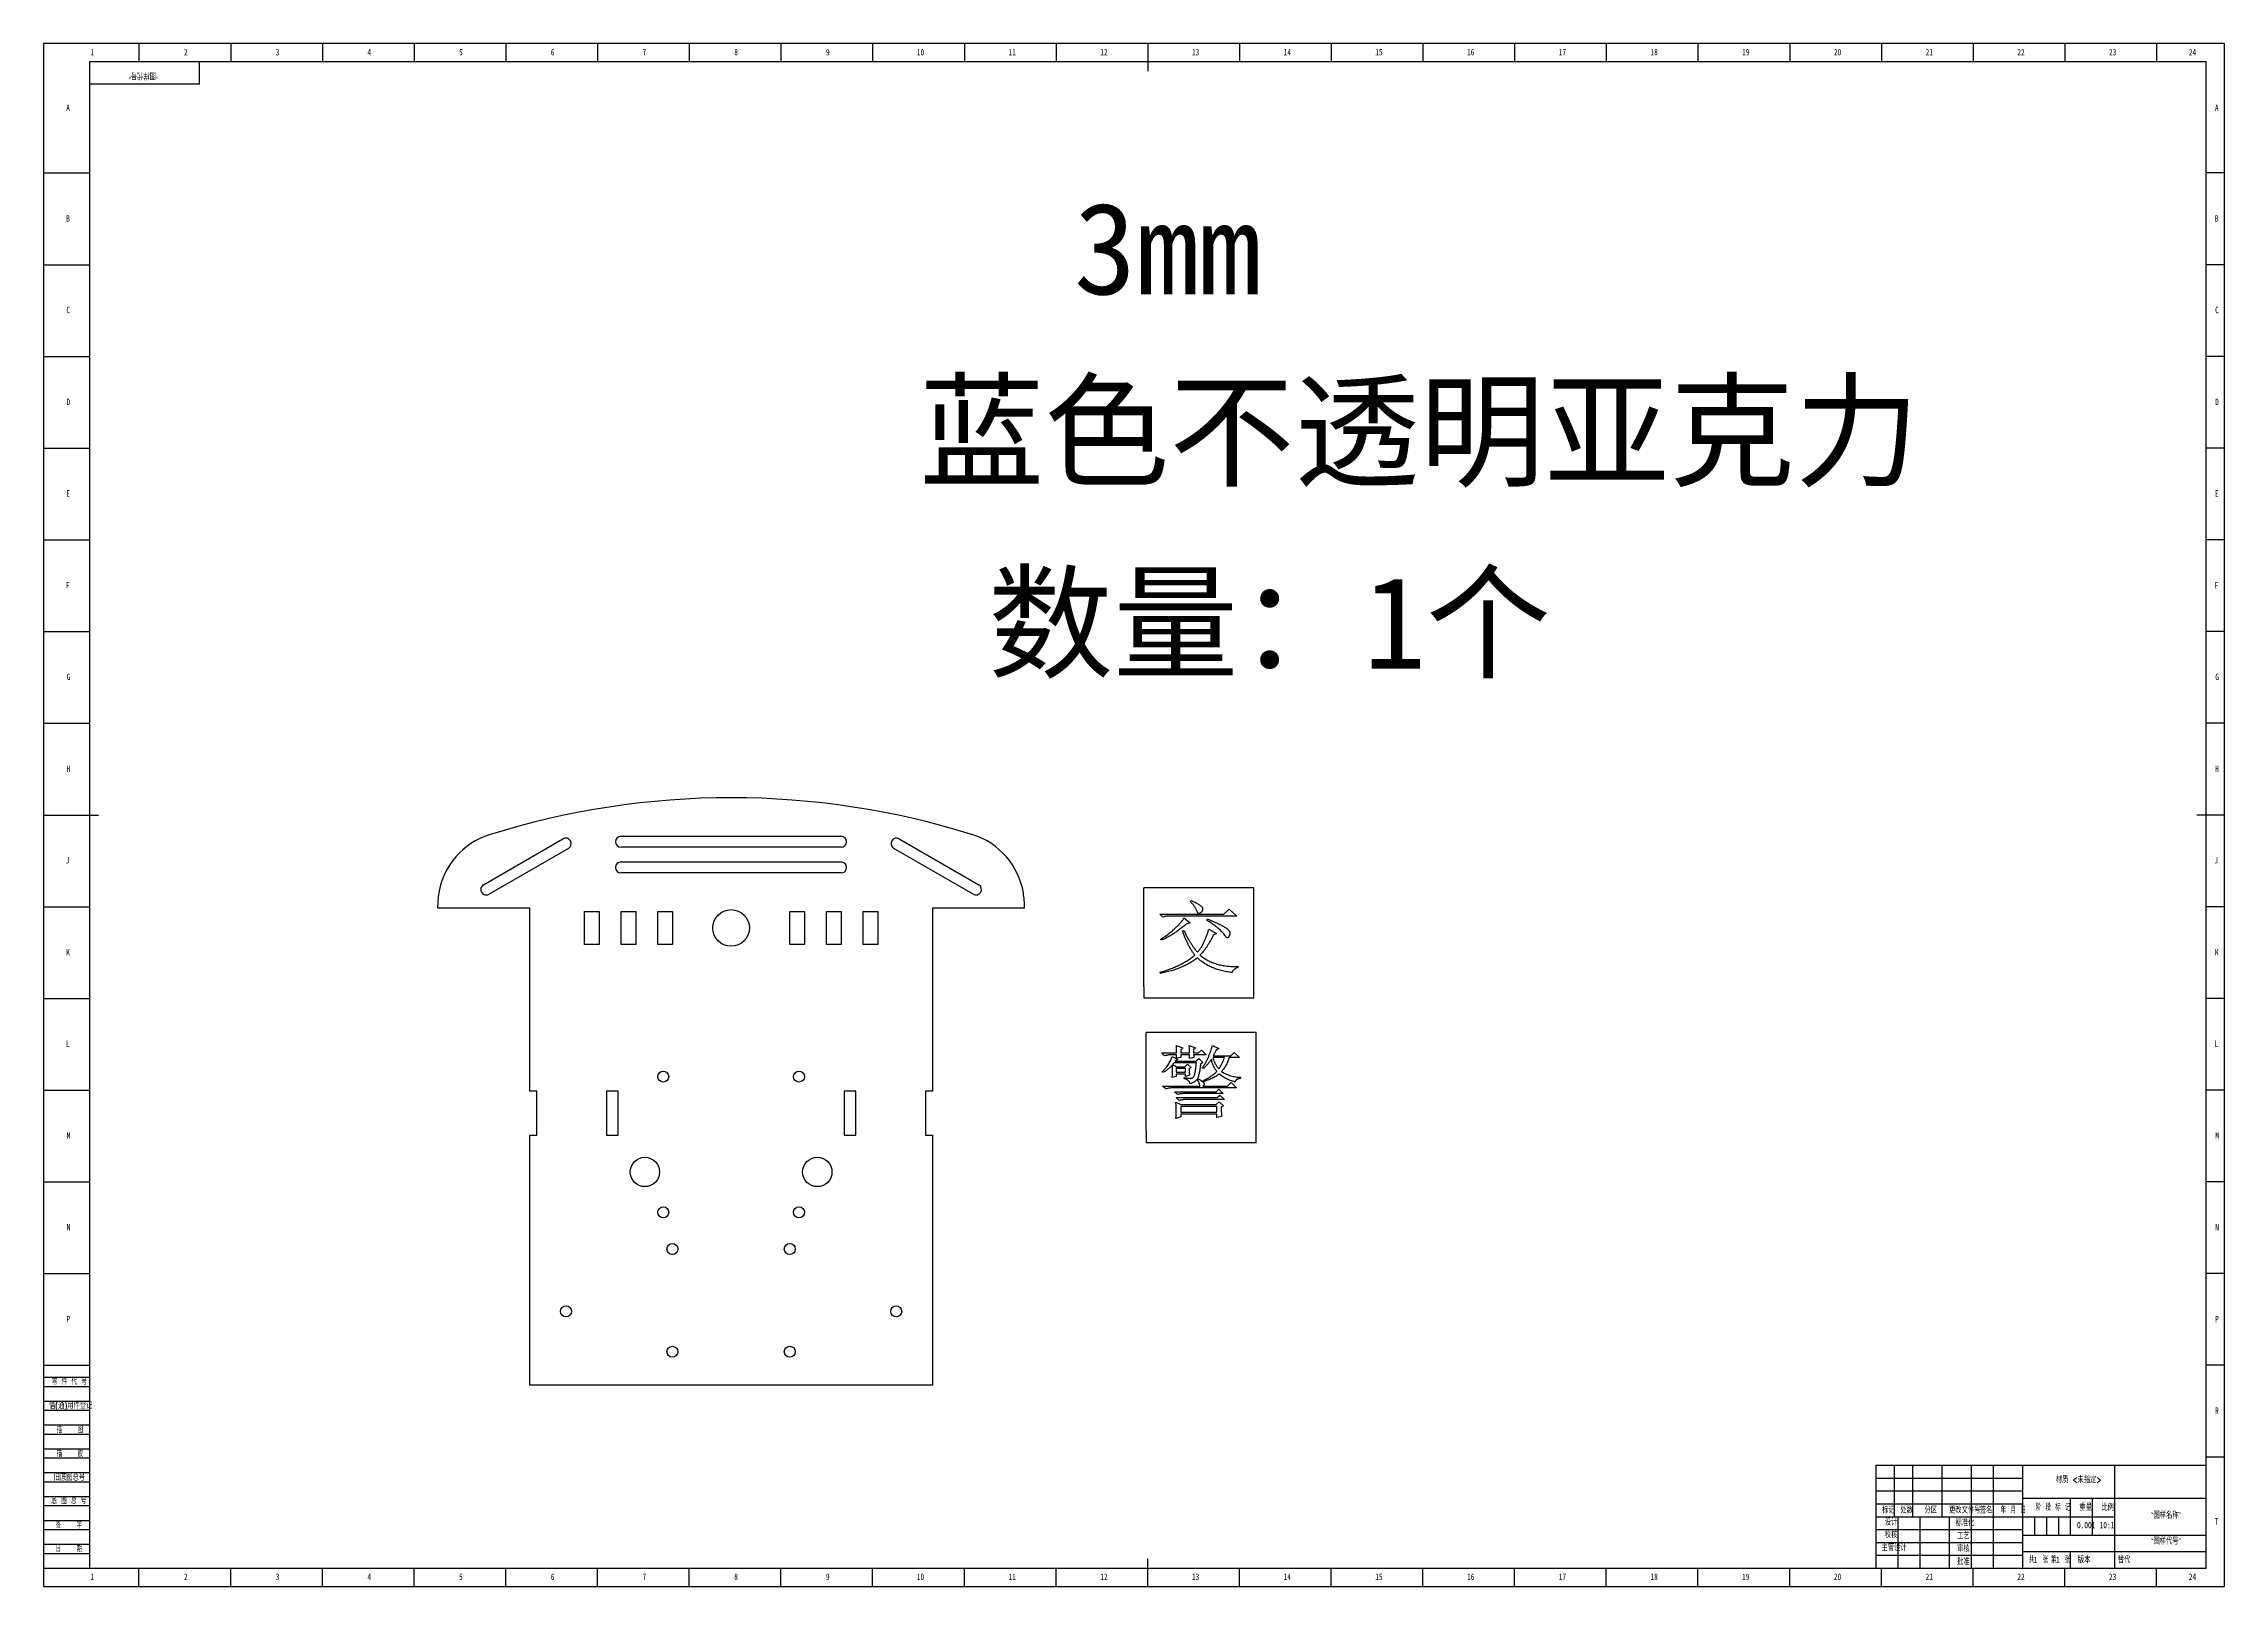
# Model space of a CAD drawing. Header units: millimetres. Extents: x -18 to 2797, y 106 to 1070.
# Drawn here: x -18 to 1171, y 229 to 1070 of the extents above; entities that cross this region are included whole.
import ezdxf

# ---------------------------------------------------------------- set-up
doc = ezdxf.new("R2010")
doc.units = ezdxf.units.MM
for name, color, linetype in [('10', 7, 'Continuous'), ('5', 7, 'Continuous'), ('9', 7, 'Continuous'), ('SLD-0', 7, 'Continuous')]:
    doc.layers.add(name, color=color, linetype=linetype)
doc.styles.add('SLDTEXTSTYLE0', font='TXT', dxfattribs={"width": 0.7, "bigfont": 'bigfont'})
doc.styles.add('SLDTEXTSTYLE1', font='TXT', dxfattribs={"width": 0.6, "bigfont": 'bigfont'})
doc.styles.add('SLDTEXTSTYLE2', font='TXT', dxfattribs={"width": 0.614286, "bigfont": 'bigfont'})
doc.styles.add('SLDTEXTSTYLE3', font='TXT', dxfattribs={"width": 0.62, "bigfont": 'bigfont'})
doc.styles.add('SLDTEXTSTYLE4', font='TXT', dxfattribs={"width": 0.566667, "bigfont": 'bigfont'})
doc.styles.add('SLDTEXTSTYLE5', font='TXT', dxfattribs={"width": 0.7})

msp = doc.modelspace()

# ---------------------------------------------------------------- linework, layer by layer
at = {"color": 7, "linetype": 'Continuous', "lineweight": 25}
for p, q in [((221.761, 611.329), (265.062, 636.329)), ((268.062, 631.133), (224.761, 606.133)), ((296.755, 637.731), (416.755, 637.731)), ((416.755, 631.731), (296.755, 631.731)), ((488.75, 606.133), (445.449, 631.133)), ((448.449, 636.329), (491.75, 611.329)), ((296.755, 623.731), (416.755, 623.731)), ((416.755, 617.731), (296.755, 617.731)), ((641.781, 609.593), (581.781, 609.593)), ((581.781, 555.593), (581.781, 609.593)), ((641.781, 555.593), (641.781, 609.593)), ((196.755, 598.731), (246.755, 598.731)), ((246.755, 598.731), (246.755, 498.731)), ((276.755, 596.731), (284.755, 596.731)), ((276.755, 578.731), (276.755, 596.731)), ((284.755, 596.731), (284.755, 578.731)), ((296.755, 596.731), (304.755, 596.731)), ((296.755, 578.731), (296.755, 596.731)), ((304.755, 596.731), (304.755, 578.731)), ((316.755, 596.731), (324.755, 596.731)), ((316.755, 578.731), (316.755, 596.731)), ((324.755, 596.731), (324.755, 578.731)), ((388.755, 596.731), (396.755, 596.731)), ((388.755, 578.731), (388.755, 596.731)), ((396.755, 596.731), (396.755, 578.731)), ((408.755, 596.731), (416.755, 596.731)), ((408.755, 578.731), (408.755, 596.731)), ((416.755, 596.731), (416.755, 578.731)), ((428.755, 596.731), (436.755, 596.731)), ((428.755, 578.731), (428.755, 596.731)), ((436.755, 596.731), (436.755, 578.731)), ((466.755, 598.731), (516.755, 598.731)), ((466.755, 498.731), (466.755, 598.731)), ((590.434, 595.237), (625.395, 595.237)), ((592.105, 593.705), (590.434, 595.237)), ((607.171, 602.215), (607.725, 602.726)), ((625.395, 595.237), (628.37, 597.96)), ((628.37, 597.96), (632.461, 594.216)), ((632.461, 594.216), (596.385, 594.216)), ((602.891, 586.217), (603.634, 586.387)), ((603.634, 593.195), (606.982, 590.472)), ((606.982, 590.472), (605.122, 589.961)), ((616.097, 592.003), (616.469, 592.684)), ((617.213, 587.068), (621.486, 584.685)), ((621.486, 584.685), (619.627, 583.834)), ((284.755, 578.731), (276.755, 578.731)), ((304.755, 578.731), (296.755, 578.731)), ((324.755, 578.731), (316.755, 578.731)), ((396.755, 578.731), (388.755, 578.731)), ((416.755, 578.731), (408.755, 578.731)), ((436.755, 578.731), (428.755, 578.731)), ((591.178, 581.111), (590.989, 581.621)), ((590.806, 562.899), (590.617, 563.58)), ((633.205, 566.814), (633.205, 566.303)), ((581.781, 555.593), (581.781, 549.593)), ((581.781, 549.593), (641.781, 549.593)), ((641.781, 549.593), (641.781, 555.593)), ((643.004, 530.718), (583.004, 530.718)), ((583.004, 476.718), (583.004, 530.718)), ((599.468, 523.681), (602.998, 522.32)), ((606.534, 523.681), (609.882, 522.32)), ((619.18, 523.681), (622.71, 521.979)), ((643.004, 476.718), (643.004, 530.718)), ((593.145, 518.065), (591.468, 519.596)), ((591.468, 519.596), (599.651, 519.596)), ((599.651, 518.575), (596.303, 518.575)), ((597.236, 517.724), (600.395, 516.022)), ((597.419, 513.299), (599.651, 512.108)), ((610.436, 514.15), (598.352, 514.15)), ((598.907, 515.171), (610.253, 515.171)), ((599.651, 516.703), (599.651, 518.575)), ((601.882, 517.214), (599.651, 516.703)), ((599.651, 512.108), (604.114, 512.108)), ((602.998, 522.32), (601.882, 521.298)), ((601.882, 521.298), (601.882, 519.596)), ((601.882, 519.596), (606.717, 519.596)), ((601.882, 518.575), (601.882, 517.214)), ((606.717, 518.575), (601.882, 518.575)), ((604.114, 512.108), (605.601, 513.469)), ((605.601, 513.469), (607.65, 511.597)), ((607.65, 511.597), (606.534, 510.916)), ((606.717, 516.533), (606.717, 518.575)), ((609.138, 517.214), (606.717, 516.533)), ((609.882, 522.32), (608.949, 521.469)), ((608.949, 521.469), (608.949, 519.596)), ((608.949, 519.596), (611.552, 519.596)), ((615.832, 518.575), (608.949, 518.575)), ((610.253, 515.171), (611.741, 516.533)), ((611.552, 519.596), (613.229, 521.128)), ((611.741, 516.533), (613.973, 514.49)), ((613.973, 514.49), (612.668, 513.469)), ((613.229, 521.128), (615.832, 518.575)), ((614.155, 511.086), (613.784, 511.597)), ((625.685, 517.043), (619.362, 517.043)), ((619.551, 518.065), (629.221, 518.065)), ((622.71, 521.979), (621.222, 521.128)), ((633.867, 517.043), (628.288, 517.043)), ((629.221, 518.065), (631.081, 519.767)), ((631.081, 519.767), (633.867, 517.043)), ((592.03, 508.874), (591.84, 509.384)), ((592.03, 501.555), (612.296, 501.555)), ((593.7, 500.023), (592.03, 501.555)), ((599.468, 506.831), (597.236, 506.151)), ((632.379, 500.534), (597.236, 500.534)), ((599.468, 511.086), (599.468, 509.044)), ((604.486, 511.086), (599.468, 511.086)), ((599.468, 509.044), (604.486, 509.044)), ((604.486, 508.023), (599.468, 508.023)), ((599.468, 508.023), (599.468, 506.831)), ((603.742, 505.64), (603.742, 506.151)), ((604.486, 509.044), (604.486, 511.086)), ((604.486, 506.831), (604.486, 508.023)), ((606.717, 507.512), (604.486, 506.831)), ((610.997, 504.959), (611.369, 505.47)), ((614.155, 503.938), (613.973, 504.449)), ((613.973, 501.555), (627.362, 501.555)), ((621.222, 498.492), (622.71, 499.853)), ((622.71, 499.853), (625.13, 497.47)), ((627.362, 501.555), (629.404, 503.427)), ((629.404, 503.427), (632.379, 500.534)), ((634.428, 506.321), (634.428, 505.81)), ((250.755, 498.731), (246.755, 498.731)), ((250.755, 474.731), (250.755, 498.731)), ((295.155, 498.731), (288.755, 498.731)), ((288.755, 498.731), (288.755, 474.731)), ((295.155, 474.731), (295.155, 498.731)), ((418.355, 498.731), (418.355, 474.731)), ((424.755, 498.731), (418.355, 498.731)), ((424.755, 474.731), (424.755, 498.731)), ((466.755, 498.731), (462.755, 498.731)), ((462.755, 498.731), (462.755, 474.731)), ((598.535, 498.492), (621.222, 498.492)), ((600.212, 496.96), (598.535, 498.492)), ((599.279, 492.705), (601.882, 491.513)), ((599.468, 495.258), (621.783, 495.258)), ((601.138, 493.726), (599.468, 495.258)), ((601.882, 491.513), (621.222, 491.513)), ((601.882, 490.492), (601.882, 487.258)), ((621.594, 490.492), (601.882, 490.492)), ((625.13, 497.47), (603.742, 497.47)), ((625.685, 494.237), (604.675, 494.237)), ((621.222, 491.513), (622.899, 493.045)), ((621.594, 487.258), (621.594, 490.492)), ((621.783, 495.258), (623.271, 496.619)), ((622.899, 493.045), (625.313, 490.833)), ((623.271, 496.619), (625.685, 494.237)), ((625.313, 490.833), (624.014, 489.982)), ((583.004, 476.718), (583.004, 470.718)), ((601.882, 484.705), (599.279, 483.854)), ((601.882, 487.258), (621.594, 487.258)), ((621.594, 486.237), (601.882, 486.237)), ((601.882, 486.237), (601.882, 484.705)), ((621.594, 484.365), (621.594, 486.237)), ((624.197, 485.046), (621.594, 484.365)), ((643.004, 470.718), (643.004, 476.718)), ((246.755, 474.731), (250.755, 474.731)), ((246.755, 474.731), (246.755, 338.731)), ((288.755, 474.731), (295.155, 474.731)), ((418.355, 474.731), (424.755, 474.731)), ((462.755, 474.731), (466.755, 474.731)), ((466.755, 338.731), (466.755, 474.731)), ((583.004, 470.718), (643.004, 470.718)), ((246.755, 338.731), (466.755, 338.731))]:
    msp.add_line(p, q, dxfattribs=at)
for centre, radius in [((356.755, 587.731), 10), ((319.755, 506.731), 3), ((393.755, 506.731), 3), ((309.755, 454.731), 8), ((403.755, 454.731), 8), ((319.755, 432.731), 3), ((393.755, 432.731), 3), ((324.755, 412.731), 3), ((388.755, 412.731), 3), ((266.755, 378.731), 3), ((446.755, 378.731), 3), ((324.755, 356.731), 3), ((388.755, 356.731), 3)]:
    msp.add_circle(centre, radius, dxfattribs=at)
for centre, radius, start, end in [((356.755, 218.731), 440, 72.562157, 107.437843), ((236.887, 600.348), 40, 107.437843, 170.694159), ((266.562, 633.731), 3, 300, 120), ((296.755, 634.731), 3, 90, 270), ((416.755, 634.731), 3, 270, 90), ((446.949, 633.731), 3, 60, 240), ((476.624, 600.348), 40, 9.305841, 72.562157), ((296.755, 620.731), 3, 90, 270), ((416.755, 620.731), 3, 270, 90), ((246.755, 598.731), 50, 170.694159, 180), ((223.261, 608.731), 3, 120, 300), ((490.25, 608.731), 3, 240, 60), ((466.755, 598.731), 50, 0, 9.305841)]:
    msp.add_arc(centre, radius, start, end, dxfattribs=at)
for points, knots in [([(610.701, 597.109), (610.617, 597.297), (610.442, 597.687), (610.133, 598.274), (609.761, 598.875), (609.356, 599.512), (608.879, 600.154), (608.361, 600.827), (607.788, 601.518), (607.38, 601.979), (607.171, 602.215)], [0, 0, 0, 0, 0.0990836, 0.20537596, 0.31878854, 0.43938847, 0.56822342, 0.70373427, 0.84808988, 1, 1, 1, 1]), ([(607.725, 602.726), (608.191, 602.508), (609.07, 602.097), (610.285, 601.477), (611.321, 600.892), (612.17, 600.342), (612.848, 599.836), (613.33, 599.356), (613.671, 598.923), (613.812, 598.375), (613.774, 597.788), (613.663, 597.165), (613.417, 596.64), (613.048, 596.259), (612.679, 595.984), (612.386, 595.769), (612.175, 595.627), (612.05, 595.591), (612.006, 595.578)], [0, 0, 0, 0, 0.13737048, 0.25915248, 0.36451488, 0.45499036, 0.52944415, 0.58978784, 0.63697886, 0.67430512, 0.73775777, 0.79281324, 0.8427814, 0.89006584, 0.93285699, 0.96542535, 0.987572, 1, 1, 1, 1]), ([(612.006, 595.578), (611.881, 595.599), (611.606, 595.645), (611.261, 595.986), (610.949, 596.477), (610.79, 596.882), (610.701, 597.109)], [0, 0, 0, 0, 0.17520969, 0.38607908, 0.6565082, 1, 1, 1, 1]), ([(590.989, 581.621), (591.746, 582.108), (593.237, 583.066), (595.359, 584.607), (597.337, 586.216), (598.864, 587.613), (599.998, 588.72), (600.76, 589.501), (601.442, 590.232), (602.044, 590.912), (602.561, 591.548), (603, 592.135), (603.357, 592.674), (603.546, 593.03), (603.634, 593.195)], [0, 0, 0, 0, 0.15621396, 0.30768937, 0.45496098, 0.59853218, 0.66689058, 0.73009055, 0.78790588, 0.8403749, 0.8878316, 0.9300739, 0.96750983, 1, 1, 1, 1]), ([(605.122, 589.961), (604.457, 589.415), (603.164, 588.353), (601.23, 586.876), (599.377, 585.537), (597.592, 584.361), (595.891, 583.318), (594.259, 582.437), (592.706, 581.691), (591.675, 581.299), (591.178, 581.111)], [0, 0, 0, 0, 0.15557046, 0.30244921, 0.43992952, 0.56879439, 0.68880861, 0.80065915, 0.9039852, 1, 1, 1, 1]), ([(596.385, 594.216), (596.017, 594.21), (595.286, 594.198), (594.202, 594.102), (593.141, 593.939), (592.449, 593.783), (592.105, 593.705)], [0, 0, 0, 0, 0.25542306, 0.50731749, 0.75534154, 1, 1, 1, 1]), ([(609.585, 572.941), (609.261, 573.379), (608.601, 574.27), (607.684, 575.697), (606.796, 577.216), (605.94, 578.829), (605.118, 580.536), (604.339, 582.342), (603.589, 584.243), (603.126, 585.551), (602.891, 586.217)], [0, 0, 0, 0, 0.10945304, 0.2226979, 0.34058649, 0.46297838, 0.58950107, 0.7211147, 0.85816451, 1, 1, 1, 1]), ([(603.634, 586.387), (603.915, 585.791), (604.466, 584.618), (605.337, 582.914), (606.23, 581.294), (607.151, 579.762), (608.09, 578.314), (609.056, 576.951), (610.041, 575.669), (610.733, 574.867), (611.073, 574.473)], [0, 0, 0, 0, 0.14022556, 0.27583228, 0.40714472, 0.53392537, 0.65610847, 0.77448622, 0.889255, 1, 1, 1, 1]), ([(611.073, 574.473), (611.396, 574.87), (612.052, 575.676), (612.945, 576.994), (613.795, 578.409), (614.59, 579.933), (615.326, 581.564), (616.012, 583.3), (616.651, 585.142), (617.023, 586.417), (617.213, 587.068)], [0, 0, 0, 0, 0.10871461, 0.22079808, 0.33795784, 0.45938509, 0.58587536, 0.7179579, 0.85591644, 1, 1, 1, 1]), ([(619.627, 583.834), (619.337, 583.241), (618.773, 582.086), (617.872, 580.436), (616.981, 578.895), (616.079, 577.472), (615.167, 576.169), (614.251, 574.979), (613.337, 573.901), (612.691, 573.254), (612.378, 572.941)], [0, 0, 0, 0, 0.1505121, 0.29338338, 0.42873019, 0.55654297, 0.67770901, 0.79153437, 0.89896793, 1, 1, 1, 1]), ([(626.139, 583.493), (625.882, 583.833), (625.362, 584.524), (624.485, 585.507), (623.541, 586.484), (622.677, 587.269), (621.924, 587.905), (621.288, 588.413), (620.587, 588.951), (619.818, 589.509), (618.985, 590.097), (618.081, 590.707), (617.114, 591.35), (616.442, 591.782), (616.097, 592.003)], [0, 0, 0, 0, 0.09634592, 0.19583478, 0.29815576, 0.40393841, 0.46000455, 0.52162593, 0.58816818, 0.66004413, 0.73689769, 0.81914068, 0.90705772, 1, 1, 1, 1]), ([(616.469, 592.684), (616.993, 592.465), (618.005, 592.042), (619.459, 591.403), (620.803, 590.805), (622.035, 590.241), (623.149, 589.695), (624.157, 589.196), (625.048, 588.722), (625.83, 588.28), (626.516, 587.859), (627.1, 587.428), (627.607, 587.008), (628.016, 586.58), (628.344, 586.156), (628.562, 585.722), (628.718, 585.292), (628.734, 584.999), (628.742, 584.855)], [0, 0, 0, 0, 0.11329063, 0.21898552, 0.31676117, 0.40679866, 0.48929809, 0.56429273, 0.63124671, 0.69057814, 0.74350451, 0.79180369, 0.83523022, 0.87466708, 0.90971504, 0.94177744, 0.97134152, 1, 1, 1, 1]), ([(627.437, 582.302), (627.337, 582.32), (627.112, 582.362), (626.799, 582.621), (626.459, 582.994), (626.253, 583.315), (626.139, 583.493)], [0, 0, 0, 0, 0.16482455, 0.37360103, 0.65090485, 1, 1, 1, 1]), ([(628.742, 584.855), (628.734, 584.758), (628.715, 584.543), (628.628, 584.188), (628.469, 583.778), (628.283, 583.327), (628.077, 582.904), (627.862, 582.584), (627.663, 582.357), (627.503, 582.318), (627.437, 582.302)], [0, 0, 0, 0, 0.09793899, 0.21756201, 0.36620992, 0.54075264, 0.70924847, 0.83723091, 0.93306592, 1, 1, 1, 1]), ([(590.617, 563.58), (591.559, 563.855), (593.414, 564.396), (596.105, 565.347), (598.673, 566.38), (601.112, 567.507), (603.424, 568.722), (605.603, 570.034), (607.669, 571.416), (608.951, 572.436), (609.585, 572.941)], [0, 0, 0, 0, 0.13817348, 0.27209745, 0.40166907, 0.52784354, 0.65028283, 0.76933879, 0.88588342, 1, 1, 1, 1]), ([(611.073, 571.409), (610.405, 570.92), (609.052, 569.929), (606.866, 568.61), (604.548, 567.382), (602.083, 566.266), (599.47, 565.263), (596.716, 564.351), (593.815, 563.559), (591.821, 563.122), (590.806, 562.899)], [0, 0, 0, 0, 0.11198646, 0.22700943, 0.34507922, 0.46689362, 0.59313256, 0.72372947, 0.85938341, 1, 1, 1, 1]), ([(629.858, 563.41), (629.347, 563.485), (628.337, 563.634), (626.851, 563.898), (625.41, 564.2), (624.019, 564.541), (622.675, 564.911), (621.381, 565.32), (620.138, 565.77), (618.938, 566.247), (617.785, 566.764), (616.68, 567.318), (615.627, 567.913), (614.616, 568.535), (613.656, 569.197), (612.749, 569.901), (611.88, 570.627), (611.341, 571.15), (611.073, 571.409)], [0, 0, 0, 0, 0.07457659, 0.14730467, 0.21799683, 0.28702143, 0.35407959, 0.41932879, 0.48286249, 0.54494967, 0.60579154, 0.66522207, 0.72336544, 0.78045111, 0.83650182, 0.89166523, 0.94613001, 1, 1, 1, 1]), ([(612.378, 572.941), (612.716, 572.671), (613.391, 572.133), (614.444, 571.378), (615.545, 570.697), (616.672, 570.052), (617.848, 569.485), (619.054, 568.955), (620.302, 568.492), (621.587, 568.082), (622.907, 567.721), (624.269, 567.427), (625.665, 567.181), (627.102, 566.991), (628.574, 566.86), (630.086, 566.785), (631.634, 566.764), (632.678, 566.797), (633.205, 566.814)], [0, 0, 0, 0, 0.05839649, 0.11656998, 0.17481743, 0.23312358, 0.29186634, 0.35094584, 0.41091096, 0.47137993, 0.53311011, 0.59554355, 0.6594869, 0.72444419, 0.79109414, 0.85898116, 0.92877378, 1, 1, 1, 1]), ([(633.205, 566.303), (632.968, 566.204), (632.517, 566.014), (631.895, 565.689), (631.349, 565.358), (630.884, 565.005), (630.502, 564.633), (630.199, 564.245), (629.976, 563.838), (629.897, 563.551), (629.858, 563.41)], [0, 0, 0, 0, 0.16777856, 0.31939888, 0.45804094, 0.58431147, 0.69979919, 0.8054848, 0.90494535, 1, 1, 1, 1]), ([(599.651, 519.596), (599.648, 520.023), (599.643, 520.817), (599.613, 521.925), (599.564, 522.862), (599.498, 523.427), (599.468, 523.681)], [0, 0, 0, 0, 0.31278039, 0.5825156, 0.81250058, 1, 1, 1, 1]), ([(606.717, 519.596), (606.714, 519.874), (606.707, 520.471), (606.674, 521.429), (606.617, 522.514), (606.563, 523.278), (606.534, 523.681)], [0, 0, 0, 0, 0.20348458, 0.43789998, 0.70337881, 1, 1, 1, 1]), ([(613.784, 511.597), (614.143, 512.133), (614.853, 513.19), (615.789, 514.83), (616.62, 516.473), (617.314, 518.114), (617.902, 519.688), (618.429, 521.138), (618.845, 522.454), (619.073, 523.29), (619.18, 523.681)], [0, 0, 0, 0, 0.14552354, 0.28714255, 0.42555281, 0.56059998, 0.6888535, 0.80458462, 0.90846356, 1, 1, 1, 1]), ([(591.84, 509.384), (592.198, 509.748), (592.892, 510.454), (593.831, 511.55), (594.662, 512.625), (595.369, 513.695), (595.974, 514.744), (596.493, 515.76), (596.915, 516.748), (597.132, 517.405), (597.236, 517.724)], [0, 0, 0, 0, 0.15242887, 0.29589241, 0.43124483, 0.55863766, 0.67912913, 0.79321819, 0.89965163, 1, 1, 1, 1]), ([(597.236, 512.959), (596.881, 512.568), (596.159, 511.775), (594.91, 510.719), (593.538, 509.729), (592.54, 509.163), (592.03, 508.874)], [0, 0, 0, 0, 0.23791436, 0.4831201, 0.73578524, 1, 1, 1, 1]), ([(596.303, 518.575), (596.097, 518.568), (595.645, 518.552), (594.912, 518.45), (594.067, 518.281), (593.466, 518.14), (593.145, 518.065)], [0, 0, 0, 0, 0.19295745, 0.42295854, 0.69136979, 1, 1, 1, 1]), ([(597.236, 506.151), (597.266, 506.413), (597.326, 506.952), (597.38, 507.783), (597.409, 508.655), (597.424, 509.555), (597.409, 510.456), (597.381, 511.329), (597.325, 512.159), (597.266, 512.696), (597.236, 512.959)], [0, 0, 0, 0, 0.11613147, 0.23839161, 0.36599664, 0.49999922, 0.6340018, 0.7625303, 0.88386853, 1, 1, 1, 1]), ([(598.352, 514.15), (598.175, 514.029), (597.824, 513.79), (597.553, 513.462), (597.419, 513.299)], [0, 0, 0, 0, 0.5039144, 1, 1, 1, 1]), ([(600.395, 516.022), (600.224, 515.942), (599.911, 515.794), (599.492, 515.572), (599.159, 515.378), (598.983, 515.234), (598.907, 515.171)], [0, 0, 0, 0, 0.329697503, 0.60367333, 0.827594001, 1, 1, 1, 1]), ([(603.742, 506.151), (604.021, 506.109), (604.552, 506.031), (605.305, 505.94), (605.97, 505.86), (606.549, 505.811), (607.04, 505.779), (607.446, 505.761), (607.764, 505.773), (608.078, 505.807), (608.414, 505.961), (608.759, 506.288), (609.06, 506.766), (609.301, 507.262), (609.478, 507.784), (609.608, 508.319), (609.758, 508.978), (609.89, 509.766), (610.03, 510.682), (610.166, 511.724), (610.306, 512.895), (610.391, 513.717), (610.436, 514.15)], [0, 0, 0, 0, 0.06370576, 0.12104976, 0.1711624, 0.21495126, 0.25201294, 0.28237506, 0.30657665, 0.32381087, 0.35332431, 0.3879002, 0.42959001, 0.48006699, 0.51215722, 0.55379035, 0.60429628, 0.66447935, 0.73402183, 0.8134234, 0.90176417, 1, 1, 1, 1]), ([(612.668, 513.469), (612.635, 513.122), (612.572, 512.447), (612.461, 511.459), (612.323, 510.523), (612.193, 509.631), (612.023, 508.797), (611.858, 508.009), (611.665, 507.274), (611.472, 506.58), (611.221, 505.931), (610.884, 505.334), (610.46, 504.785), (609.954, 504.277), (609.355, 503.826), (608.68, 503.413), (607.92, 503.046), (607.373, 502.849), (607.089, 502.747)], [0, 0, 0, 0, 0.08007278, 0.15592445, 0.2286063, 0.29753671, 0.36299491, 0.42429329, 0.4826353, 0.5375069, 0.58997895, 0.64210303, 0.69446603, 0.74911394, 0.80630691, 0.8663672, 0.93074542, 1, 1, 1, 1]), ([(608.949, 518.575), (608.951, 518.483), (608.957, 518.284), (609.001, 517.965), (609.054, 517.603), (609.109, 517.348), (609.138, 517.214)], [0, 0, 0, 0, 0.20166839, 0.43224305, 0.70098259, 1, 1, 1, 1]), ([(618.619, 516.192), (618.277, 515.698), (617.608, 514.73), (616.506, 513.391), (615.374, 512.165), (614.557, 511.442), (614.155, 511.086)], [0, 0, 0, 0, 0.26511045, 0.51867783, 0.76387238, 1, 1, 1, 1]), ([(621.594, 509.555), (621.412, 509.785), (621.047, 510.247), (620.563, 510.99), (620.123, 511.765), (619.721, 512.575), (619.379, 513.427), (619.074, 514.314), (618.814, 515.238), (618.684, 515.872), (618.619, 516.192)], [0, 0, 0, 0, 0.11990469, 0.24003002, 0.36140715, 0.48376208, 0.60878415, 0.73571551, 0.86660115, 1, 1, 1, 1]), ([(619.362, 517.043), (619.458, 516.75), (619.647, 516.169), (619.985, 515.325), (620.35, 514.511), (620.747, 513.727), (621.182, 512.975), (621.657, 512.258), (622.159, 511.566), (622.526, 511.133), (622.71, 510.916)], [0, 0, 0, 0, 0.13153457, 0.26071118, 0.38750181, 0.51218338, 0.63549427, 0.75782044, 0.8790247, 1, 1, 1, 1]), ([(621.222, 521.128), (621.093, 520.895), (620.829, 520.415), (620.426, 519.669), (619.997, 518.882), (619.703, 518.342), (619.551, 518.065)], [0, 0, 0, 0, 0.22880691, 0.471309999, 0.728374241, 1, 1, 1, 1]), ([(622.71, 510.916), (622.891, 511.181), (623.247, 511.703), (623.729, 512.499), (624.173, 513.282), (624.569, 514.054), (624.919, 514.815), (625.22, 515.564), (625.485, 516.302), (625.619, 516.799), (625.685, 517.043)], [0, 0, 0, 0, 0.14072189, 0.27669688, 0.40781785, 0.53507288, 0.65662636, 0.77478402, 0.88894506, 1, 1, 1, 1]), ([(628.288, 517.043), (628.189, 516.706), (627.992, 516.031), (627.621, 515.041), (627.203, 514.067), (626.711, 513.123), (626.179, 512.192), (625.576, 511.289), (624.914, 510.408), (624.437, 509.84), (624.197, 509.555)], [0, 0, 0, 0, 0.1225598, 0.24514586, 0.36815131, 0.49164423, 0.61601368, 0.74175582, 0.86992964, 1, 1, 1, 1]), ([(597.236, 500.534), (596.976, 500.527), (596.431, 500.513), (595.581, 500.413), (594.662, 500.246), (594.029, 500.1), (593.7, 500.023)], [0, 0, 0, 0, 0.21845316, 0.45580508, 0.71685059, 1, 1, 1, 1]), ([(607.089, 502.747), (607.051, 502.9), (606.973, 503.209), (606.749, 503.642), (606.451, 504.05), (606.062, 504.423), (605.601, 504.778), (605.055, 505.096), (604.429, 505.388), (603.979, 505.553), (603.742, 505.64)], [0, 0, 0, 0, 0.102068697, 0.205534117, 0.313596329, 0.428115607, 0.553327272, 0.689398452, 0.836729783, 1, 1, 1, 1]), ([(606.534, 510.916), (606.533, 510.712), (606.531, 510.321), (606.547, 509.763), (606.557, 509.258), (606.577, 508.806), (606.6, 508.407), (606.631, 508.06), (606.667, 507.767), (606.702, 507.592), (606.717, 507.512)], [0, 0, 0, 0, 0.17913485, 0.34353718, 0.49132343, 0.62255974, 0.74098243, 0.84297259, 0.92864273, 1, 1, 1, 1]), ([(612.296, 501.555), (612.279, 501.84), (612.245, 502.421), (611.99, 503.286), (611.575, 504.145), (611.195, 504.681), (610.997, 504.959)], [0, 0, 0, 0, 0.23067203, 0.46920476, 0.72404324, 1, 1, 1, 1]), ([(611.369, 505.47), (611.561, 505.374), (611.925, 505.192), (612.438, 504.92), (612.892, 504.664), (613.282, 504.419), (613.612, 504.19), (613.886, 503.986), (614.097, 503.792), (614.283, 503.564), (614.436, 503.31), (614.591, 503.073), (614.683, 502.891), (614.707, 502.787), (614.717, 502.747)], [0, 0, 0, 0, 0.14492646, 0.27527064, 0.39303502, 0.49714168, 0.58703422, 0.6640748, 0.72842807, 0.7799303, 0.86311126, 0.92819806, 0.97207538, 1, 1, 1, 1]), ([(613.973, 504.449), (614.34, 504.623), (615.065, 504.966), (616.122, 505.523), (617.136, 506.114), (618.106, 506.741), (619.044, 507.389), (619.937, 508.077), (620.792, 508.793), (621.327, 509.302), (621.594, 509.555)], [0, 0, 0, 0, 0.1321325, 0.26122328, 0.3887174, 0.51391662, 0.6372264, 0.7596455, 0.88048041, 1, 1, 1, 1]), ([(614.717, 502.747), (614.709, 502.636), (614.692, 502.412), (614.539, 502.093), (614.3, 501.796), (614.086, 501.639), (613.973, 501.555)], [0, 0, 0, 0, 0.22610291, 0.4575629, 0.71195548, 1, 1, 1, 1]), ([(622.899, 508.193), (622.599, 507.955), (621.996, 507.477), (621.026, 506.833), (620.012, 506.225), (618.941, 505.67), (617.82, 505.16), (616.646, 504.7), (615.421, 504.289), (614.581, 504.056), (614.155, 503.938)], [0, 0, 0, 0, 0.11697, 0.23562804, 0.35622188, 0.47880369, 0.60461802, 0.733166, 0.86479379, 1, 1, 1, 1]), ([(631.453, 503.768), (631.014, 503.898), (630.152, 504.155), (628.906, 504.601), (627.732, 505.095), (626.625, 505.623), (625.588, 506.197), (624.622, 506.815), (623.723, 507.475), (623.171, 507.956), (622.899, 508.193)], [0, 0, 0, 0, 0.14119161, 0.27766097, 0.40851693, 0.53445709, 0.6561408, 0.77402227, 0.88860094, 1, 1, 1, 1]), ([(624.197, 509.555), (624.491, 509.331), (625.091, 508.874), (626.108, 508.309), (627.22, 507.792), (628.451, 507.364), (629.788, 506.992), (631.237, 506.69), (632.795, 506.466), (633.873, 506.37), (634.428, 506.321)], [0, 0, 0, 0, 0.101565059, 0.207632801, 0.319806021, 0.439019942, 0.566427215, 0.70189363, 0.846411268, 1, 1, 1, 1]), ([(634.428, 505.81), (634.221, 505.766), (633.829, 505.681), (633.28, 505.502), (632.802, 505.297), (632.386, 505.063), (632.046, 504.787), (631.775, 504.477), (631.563, 504.142), (631.489, 503.892), (631.453, 503.768)], [0, 0, 0, 0, 0.16649848, 0.31609376, 0.45313822, 0.57541285, 0.69062589, 0.79612085, 0.89852337, 1, 1, 1, 1]), ([(599.279, 483.854), (599.335, 484.556), (599.45, 485.999), (599.478, 488.208), (599.448, 490.459), (599.335, 491.961), (599.279, 492.705)], [0, 0, 0, 0, 0.2381711, 0.49005677, 0.74763258, 1, 1, 1, 1]), ([(603.742, 497.47), (603.483, 497.464), (602.939, 497.449), (602.09, 497.35), (601.172, 497.182), (600.541, 497.036), (600.212, 496.96)], [0, 0, 0, 0, 0.2170725, 0.45659117, 0.71635642, 1, 1, 1, 1]), ([(604.675, 494.237), (604.414, 494.23), (603.87, 494.216), (603.019, 494.115), (602.101, 493.949), (601.468, 493.802), (601.138, 493.726)], [0, 0, 0, 0, 0.21845316, 0.45580508, 0.71685059, 1, 1, 1, 1]), ([(624.014, 489.982), (624.013, 489.671), (624.011, 489.078), (624.028, 488.236), (624.037, 487.483), (624.056, 486.821), (624.08, 486.25), (624.112, 485.768), (624.146, 485.377), (624.182, 485.147), (624.197, 485.046)], [0, 0, 0, 0, 0.18874563, 0.35965597, 0.51143909, 0.64540111, 0.76156623, 0.85869919, 0.93813769, 1, 1, 1, 1])]:
    msp.add_open_spline(points, degree=3, knots=knots, dxfattribs=at)
at = {"layer": '5', "color": 7}
for p, q in [((1170.925, 1069.822), (-18.075, 1069.822)), ((-18.075, 1069.822), (-18.075, 228.822)), ((1170.925, 228.822), (1170.925, 1069.822)), ((-18.075, 342.822), (6.925, 342.822)), ((-18.075, 337.822), (6.925, 337.822)), ((-18.075, 329.822), (6.925, 329.822)), ((-18.075, 324.822), (6.925, 324.822)), ((-18.075, 316.822), (6.925, 316.822)), ((-18.075, 311.822), (6.925, 311.822)), ((-18.075, 303.822), (6.925, 303.822)), ((-18.075, 298.822), (6.925, 298.822)), ((-18.075, 290.822), (6.925, 290.822)), ((-18.075, 285.822), (6.925, 285.822)), ((980.925, 287.822), (1060.925, 287.822)), ((-18.075, 277.822), (6.925, 277.822)), ((980.925, 280.822), (1060.925, 280.822)), ((-18.075, 272.822), (6.925, 272.822)), ((-18.075, 264.822), (6.925, 264.822)), ((1067.425, 266.822), (1067.425, 256.822)), ((1073.925, 266.822), (1073.925, 256.822)), ((1080.425, 266.822), (1080.425, 256.822)), ((-18.075, 259.822), (6.925, 259.822)), ((-18.075, 251.822), (6.925, 251.822)), ((-18.075, 246.822), (6.925, 246.822)), ((-18.075, 228.822), (1170.925, 228.822))]:
    msp.add_line(p, q, dxfattribs=at)
at = {"layer": '5', "color": 7, "lineweight": 25}
for p, q in [((1160.925, 1059.872), (6.925, 1059.872)), ((6.925, 1059.872), (6.925, 238.822)), ((66.925, 1047.822), (66.925, 1059.822)), ((1160.925, 238.822), (1160.925, 1059.872)), ((6.925, 1047.822), (66.925, 1047.822)), ((980.925, 294.822), (1160.925, 294.822)), ((980.925, 294.822), (980.925, 238.822)), ((990.925, 294.822), (990.925, 266.822)), ((1000.925, 294.822), (1000.925, 266.822)), ((1016.925, 294.822), (1016.925, 266.822)), ((1032.925, 294.822), (1032.925, 238.822)), ((1044.925, 294.822), (1044.925, 238.822)), ((1060.925, 294.822), (1060.925, 238.822)), ((1110.925, 294.822), (1110.925, 266.822)), ((980.925, 273.822), (1060.925, 273.822)), ((1060.925, 276.822), (1160.925, 276.822)), ((1086.925, 276.822), (1086.925, 256.822)), ((1098.925, 276.822), (1098.925, 256.822)), ((980.925, 266.822), (1110.925, 266.822)), ((992.925, 266.822), (992.925, 238.822)), ((1004.925, 266.822), (1004.925, 238.822)), ((1020.925, 266.822), (1020.925, 238.822)), ((1110.925, 266.822), (1110.925, 238.822)), ((980.925, 259.822), (1060.925, 259.822)), ((980.925, 252.822), (1060.925, 252.822)), ((1060.925, 256.822), (1160.925, 256.822)), ((-18.075, 238.822), (1160.925, 238.822)), ((980.925, 245.822), (1060.925, 245.822)), ((1060.931, 247.805), (1160.925, 247.805))]:
    msp.add_line(p, q, dxfattribs=at)
at = {"layer": '5'}
for p, q in [((33.925, 1069.822), (33.925, 1059.872)), ((83.925, 1069.822), (83.925, 1059.872)), ((133.925, 1069.822), (133.925, 1059.872)), ((183.925, 1069.822), (183.925, 1059.872)), ((233.925, 1069.822), (233.925, 1059.872)), ((283.925, 1069.822), (283.925, 1059.872)), ((333.925, 1069.822), (333.925, 1059.872)), ((383.925, 1069.822), (383.925, 1059.872)), ((433.925, 1069.822), (433.925, 1059.872)), ((483.925, 1069.822), (483.925, 1059.872)), ((533.925, 1069.822), (533.925, 1059.872)), ((633.925, 1069.822), (633.925, 1059.872)), ((683.925, 1069.822), (683.925, 1059.872)), ((733.925, 1069.822), (733.925, 1059.872)), ((783.925, 1069.822), (783.925, 1059.872)), ((833.925, 1069.822), (833.925, 1059.872)), ((883.925, 1069.822), (883.925, 1059.872)), ((933.925, 1069.822), (933.925, 1059.872)), ((983.925, 1069.822), (983.925, 1059.872)), ((1033.925, 1069.822), (1033.925, 1059.872)), ((1083.925, 1069.822), (1083.925, 1059.872)), ((1133.925, 1069.822), (1133.925, 1059.872)), ((-18.075, 999.322), (6.925, 999.322)), ((1170.925, 999.322), (1160.925, 999.322)), ((-18.075, 949.322), (6.925, 949.322)), ((1170.925, 949.322), (1160.925, 949.322)), ((-18.075, 899.322), (6.925, 899.322)), ((1170.925, 899.322), (1160.925, 899.322)), ((-18.075, 849.322), (6.925, 849.322)), ((1170.925, 849.322), (1160.925, 849.322)), ((-18.075, 799.322), (6.925, 799.322)), ((1170.925, 799.322), (1160.925, 799.322)), ((-18.075, 749.322), (6.925, 749.322)), ((1170.925, 749.322), (1160.925, 749.322)), ((-18.075, 699.322), (6.925, 699.322)), ((1170.925, 699.322), (1160.925, 699.322)), ((-18.075, 599.322), (6.925, 599.322)), ((1170.925, 599.322), (1160.925, 599.322)), ((-18.075, 549.322), (6.925, 549.322)), ((1170.925, 549.322), (1160.925, 549.322)), ((-18.075, 499.322), (6.925, 499.322)), ((1170.925, 499.322), (1160.925, 499.322)), ((-18.075, 449.322), (6.925, 449.322)), ((1170.925, 449.322), (1160.925, 449.322)), ((-18.075, 399.322), (6.925, 399.322)), ((1170.925, 399.322), (1160.925, 399.322)), ((-18.075, 349.322), (6.925, 349.322)), ((1170.925, 349.322), (1160.925, 349.322)), ((1170.925, 299.322), (1160.925, 299.322)), ((33.925, 228.822), (33.925, 238.822)), ((83.925, 228.822), (83.925, 238.822)), ((133.925, 228.822), (133.925, 238.822)), ((183.925, 228.822), (183.925, 238.822)), ((233.925, 228.822), (233.925, 238.822)), ((283.925, 228.822), (283.925, 238.822)), ((333.925, 228.822), (333.925, 238.822)), ((383.925, 228.822), (383.925, 238.822)), ((433.925, 228.822), (433.925, 238.822)), ((483.925, 228.822), (483.925, 238.822)), ((533.925, 228.822), (533.925, 238.822)), ((633.925, 228.822), (633.925, 238.822)), ((683.925, 228.822), (683.925, 238.822)), ((733.925, 228.822), (733.925, 238.822)), ((783.925, 228.822), (783.925, 238.822)), ((833.925, 228.822), (833.925, 238.822)), ((883.925, 228.822), (883.925, 238.822)), ((933.925, 228.822), (933.925, 238.822)), ((983.925, 228.822), (983.925, 238.822)), ((1033.925, 228.822), (1033.925, 238.822)), ((1083.925, 228.822), (1083.925, 238.822)), ((1133.925, 228.822), (1133.925, 238.822))]:
    msp.add_line(p, q, dxfattribs=at)
at = {"layer": '5', "lineweight": 25}
for p, q in [((583.925, 1069.822), (583.925, 1054.822)), ((-18.075, 649.322), (11.925, 649.322)), ((1170.925, 649.322), (1155.925, 649.322)), ((583.925, 228.822), (583.925, 243.822)), ((1086.925, 247.805), (1086.925, 238.822))]:
    msp.add_line(p, q, dxfattribs=at)

# ---------------------------------------------------------------- texts
at = {"char_height": 50, "attachment_point": 1}
for s, width, heights, insert in [('3mm', 227.28632, [0], (543.599, 983.137)), ('{\\fSimSun|b0|i0|c134|p2;蓝色不透明亚克力}', 716.24298, [329.844], (459.27, 883.625)), ('{\\fSimSun|b0|i0|c134|p2;数量：1个}', 716.24298, [329.844], (496.928, 779.136))]:
    msp.add_mtext_dynamic_manual_height_columns(s, width=width, gutter_width=12.5, heights=heights, dxfattribs=dict(at, insert=insert))
at = {"layer": '10', "char_height": 3.5}
for s, insert, attachment_point, style in [('1', (8.469, 1066.907), 2, 'SLDTEXTSTYLE5'), ('2', (59.469, 1066.907), 2, 'SLDTEXTSTYLE5'), ('3', (109.469, 1066.907), 2, 'SLDTEXTSTYLE5'), ('4', (159.469, 1066.907), 2, 'SLDTEXTSTYLE5'), ('5', (209.469, 1066.907), 2, 'SLDTEXTSTYLE5'), ('6', (259.472, 1066.907), 2, 'SLDTEXTSTYLE5'), ('7', (309.472, 1066.907), 2, 'SLDTEXTSTYLE5'), ('8', (359.472, 1066.907), 2, 'SLDTEXTSTYLE5'), ('9', (409.472, 1066.907), 2, 'SLDTEXTSTYLE5'), ('10', (460.014, 1066.907), 2, 'SLDTEXTSTYLE5'), ('11', (510.014, 1066.907), 2, 'SLDTEXTSTYLE5'), ('12', (560.014, 1066.907), 2, 'SLDTEXTSTYLE5'), ('13', (610.014, 1066.907), 2, 'SLDTEXTSTYLE5'), ('14', (660.014, 1066.907), 2, 'SLDTEXTSTYLE5'), ('15', (710.014, 1066.907), 2, 'SLDTEXTSTYLE5'), ('16', (760.016, 1066.907), 2, 'SLDTEXTSTYLE5'), ('17', (810.016, 1066.907), 2, 'SLDTEXTSTYLE5'), ('18', (860.016, 1066.907), 2, 'SLDTEXTSTYLE5'), ('19', (910.016, 1066.907), 2, 'SLDTEXTSTYLE5'), ('20', (960.014, 1066.907), 2, 'SLDTEXTSTYLE5'), ('21', (1010.014, 1066.907), 2, 'SLDTEXTSTYLE5'), ('22', (1060.014, 1066.907), 2, 'SLDTEXTSTYLE5'), ('23', (1110.014, 1066.907), 2, 'SLDTEXTSTYLE5'), ('24', (1153.514, 1066.907), 2, 'SLDTEXTSTYLE5'), ('A', (-4.755, 1036.545), 2, 'SLDTEXTSTYLE5'), ('A', (1166.745, 1036.545), 2, 'SLDTEXTSTYLE5'), ('B', (-4.755, 976.295), 2, 'SLDTEXTSTYLE5'), ('B', (1166.745, 976.295), 2, 'SLDTEXTSTYLE5'), ('C', (-4.648, 926.407), 2, 'SLDTEXTSTYLE5'), ('C', (1166.852, 926.407), 2, 'SLDTEXTSTYLE5'), ('D', (-4.645, 876.295), 2, 'SLDTEXTSTYLE5'), ('D', (1166.855, 876.295), 2, 'SLDTEXTSTYLE5'), ('E', (-4.757, 826.407), 2, 'SLDTEXTSTYLE5'), ('E', (1166.743, 826.407), 2, 'SLDTEXTSTYLE5'), ('F', (-4.851, 776.295), 2, 'SLDTEXTSTYLE5'), ('F', (1166.649, 776.295), 2, 'SLDTEXTSTYLE5'), ('G', (-4.536, 726.407), 2, 'SLDTEXTSTYLE5'), ('G', (1166.964, 726.407), 2, 'SLDTEXTSTYLE5'), ('H', (-4.645, 676.295), 2, 'SLDTEXTSTYLE5'), ('H', (1166.855, 676.295), 2, 'SLDTEXTSTYLE5'), ('J', (-5.06, 626.407), 2, 'SLDTEXTSTYLE5'), ('J', (1166.44, 626.407), 2, 'SLDTEXTSTYLE5'), ('K', (-4.755, 576.295), 2, 'SLDTEXTSTYLE5'), ('K', (1166.745, 576.295), 2, 'SLDTEXTSTYLE5'), ('L', (-4.894, 526.407), 2, 'SLDTEXTSTYLE5'), ('L', (1166.606, 526.407), 2, 'SLDTEXTSTYLE5'), ('M', (-4.478, 476.295), 2, 'SLDTEXTSTYLE5'), ('M', (1167.022, 476.295), 2, 'SLDTEXTSTYLE5'), ('N', (-4.526, 426.407), 2, 'SLDTEXTSTYLE5'), ('N', (1166.974, 426.407), 2, 'SLDTEXTSTYLE5'), ('P', (-4.631, 376.295), 2, 'SLDTEXTSTYLE5'), ('P', (1166.869, 376.295), 2, 'SLDTEXTSTYLE5'), ('R', (1166.855, 326.407), 2, 'SLDTEXTSTYLE5'), ('材质 <未指定>', (1091.4, 288.68), 2, 'SLDTEXTSTYLE0'), ('0.001', (1095.569, 263.98), 2, 'SLDTEXTSTYLE5'), ('“图样名称”', (1139.094, 269.333), 2, 'SLDTEXTSTYLE0'), ('T', (1166.581, 266.045), 2, 'SLDTEXTSTYLE5'), ('主管设计', (990.851, 251.652), 2, 'SLDTEXTSTYLE0'), ('校核', (989.101, 258.679), 2, 'SLDTEXTSTYLE0'), ('“图样代号”', (1139.097, 255.188), 2, 'SLDTEXTSTYLE0'), ('1', (1067.035, 245.01), 1, 'SLDTEXTSTYLE5'), ('1', (1079.06, 245.01), 1, 'SLDTEXTSTYLE5'), ('1', (8.469, 235.795), 2, 'SLDTEXTSTYLE5'), ('2', (59.469, 235.795), 2, 'SLDTEXTSTYLE5'), ('3', (109.469, 235.795), 2, 'SLDTEXTSTYLE5'), ('4', (159.469, 235.795), 2, 'SLDTEXTSTYLE5'), ('5', (209.469, 235.795), 2, 'SLDTEXTSTYLE5'), ('6', (259.472, 235.795), 2, 'SLDTEXTSTYLE5'), ('7', (309.472, 235.795), 2, 'SLDTEXTSTYLE5'), ('8', (359.472, 235.795), 2, 'SLDTEXTSTYLE5'), ('9', (409.472, 235.795), 2, 'SLDTEXTSTYLE5'), ('10', (460.014, 235.795), 2, 'SLDTEXTSTYLE5'), ('11', (510.014, 235.795), 2, 'SLDTEXTSTYLE5'), ('12', (560.014, 235.795), 2, 'SLDTEXTSTYLE5'), ('13', (610.014, 235.795), 2, 'SLDTEXTSTYLE5'), ('14', (660.014, 235.795), 2, 'SLDTEXTSTYLE5'), ('15', (710.014, 235.795), 2, 'SLDTEXTSTYLE5'), ('16', (760.016, 235.795), 2, 'SLDTEXTSTYLE5'), ('17', (810.016, 235.795), 2, 'SLDTEXTSTYLE5'), ('18', (860.016, 235.795), 2, 'SLDTEXTSTYLE5'), ('19', (910.016, 235.795), 2, 'SLDTEXTSTYLE5'), ('20', (960.014, 235.795), 2, 'SLDTEXTSTYLE5'), ('21', (1010.014, 235.795), 2, 'SLDTEXTSTYLE5'), ('22', (1060.014, 235.795), 2, 'SLDTEXTSTYLE5'), ('23', (1110.014, 235.795), 2, 'SLDTEXTSTYLE5'), ('24', (1153.514, 235.795), 2, 'SLDTEXTSTYLE5')]:
    msp.add_mtext(s, dxfattribs=dict(at, insert=insert, attachment_point=attachment_point, style=style))
at = {"layer": '10', "color": 7, "insert": (1094.451, 245.01), "char_height": 3.5, "attachment_point": 2, "style": 'SLDTEXTSTYLE0'}
msp.add_mtext('版本', dxfattribs=at)
at = {"layer": '9', "color": 7, "char_height": 3.5}
for s, insert, attachment_point, style in [('零 件 代 号', (-13.593, 342.182), 1, 'SLDTEXTSTYLE2'), ('借(通)用件登记', (-15.142, 329.098), 1, 'SLDTEXTSTYLE0'), ('描    图', (-3.723, 315.998), 2, 'SLDTEXTSTYLE4'), ('描    校', (-3.756, 302.959), 2, 'SLDTEXTSTYLE4'), ('旧底图总号', (-12.616, 290.023), 1, 'SLDTEXTSTYLE0'), ('底 图 总 号', (-13.863, 277.255), 1, 'SLDTEXTSTYLE2'), ('阶 段 标 记', (1077.461, 273.632), 2, 'SLDTEXTSTYLE2'), ('重量', (1095.327, 273.632), 2, 'SLDTEXTSTYLE0'), ('比例', (1107.22, 273.632), 2, 'SLDTEXTSTYLE0'), ('签    字', (-4.369, 264.015), 2, 'SLDTEXTSTYLE4'), ('标记', (987.746, 272.128), 2, 'SLDTEXTSTYLE0'), ('设计', (989.153, 265.589), 2, 'SLDTEXTSTYLE0'), ('处数', (997.684, 272.128), 2, 'SLDTEXTSTYLE0'), ('分区', (1010.841, 272.128), 2, 'SLDTEXTSTYLE0'), ('更改文件号', (1029.398, 272.128), 2, 'SLDTEXTSTYLE0'), ('标准化', (1029.492, 265.181), 2, 'SLDTEXTSTYLE0'), ('签名', (1041.07, 272.128), 2, 'SLDTEXTSTYLE0'), ('年 月 日', (1055.834, 272.128), 2, 'SLDTEXTSTYLE3'), ('日    期', (-4.292, 251.056), 2, 'SLDTEXTSTYLE4'), ('工艺', (1028.606, 258.052), 2, 'SLDTEXTSTYLE0'), ('审核', (1028.605, 251.071), 2, 'SLDTEXTSTYLE0'), ('批准', (1028.587, 244.038), 2, 'SLDTEXTSTYLE0'), ('共  张', (1069.615, 245.01), 2, 'SLDTEXTSTYLE1'), ('第  张', (1081.6, 245.01), 2, 'SLDTEXTSTYLE1')]:
    msp.add_mtext(s, dxfattribs=dict(at, insert=insert, attachment_point=attachment_point, style=style))
at = {"layer": 'SLD-0', "insert": (36.297, 1050.692), "char_height": 3.5, "attachment_point": 2, "rotation": 180, "style": 'SLDTEXTSTYLE0'}
msp.add_mtext('“图样代号”', dxfattribs=at)
at = {"layer": 'SLD-0', "char_height": 3.5}
for s, insert, attachment_point, style in [('10:1', (1106.907, 263.98), 2, 'SLDTEXTSTYLE5'), ('替代', (1112.776, 245.01), 1, 'SLDTEXTSTYLE0')]:
    msp.add_mtext(s, dxfattribs=dict(at, insert=insert, attachment_point=attachment_point, style=style))

doc.saveas('drawing.dxf')
